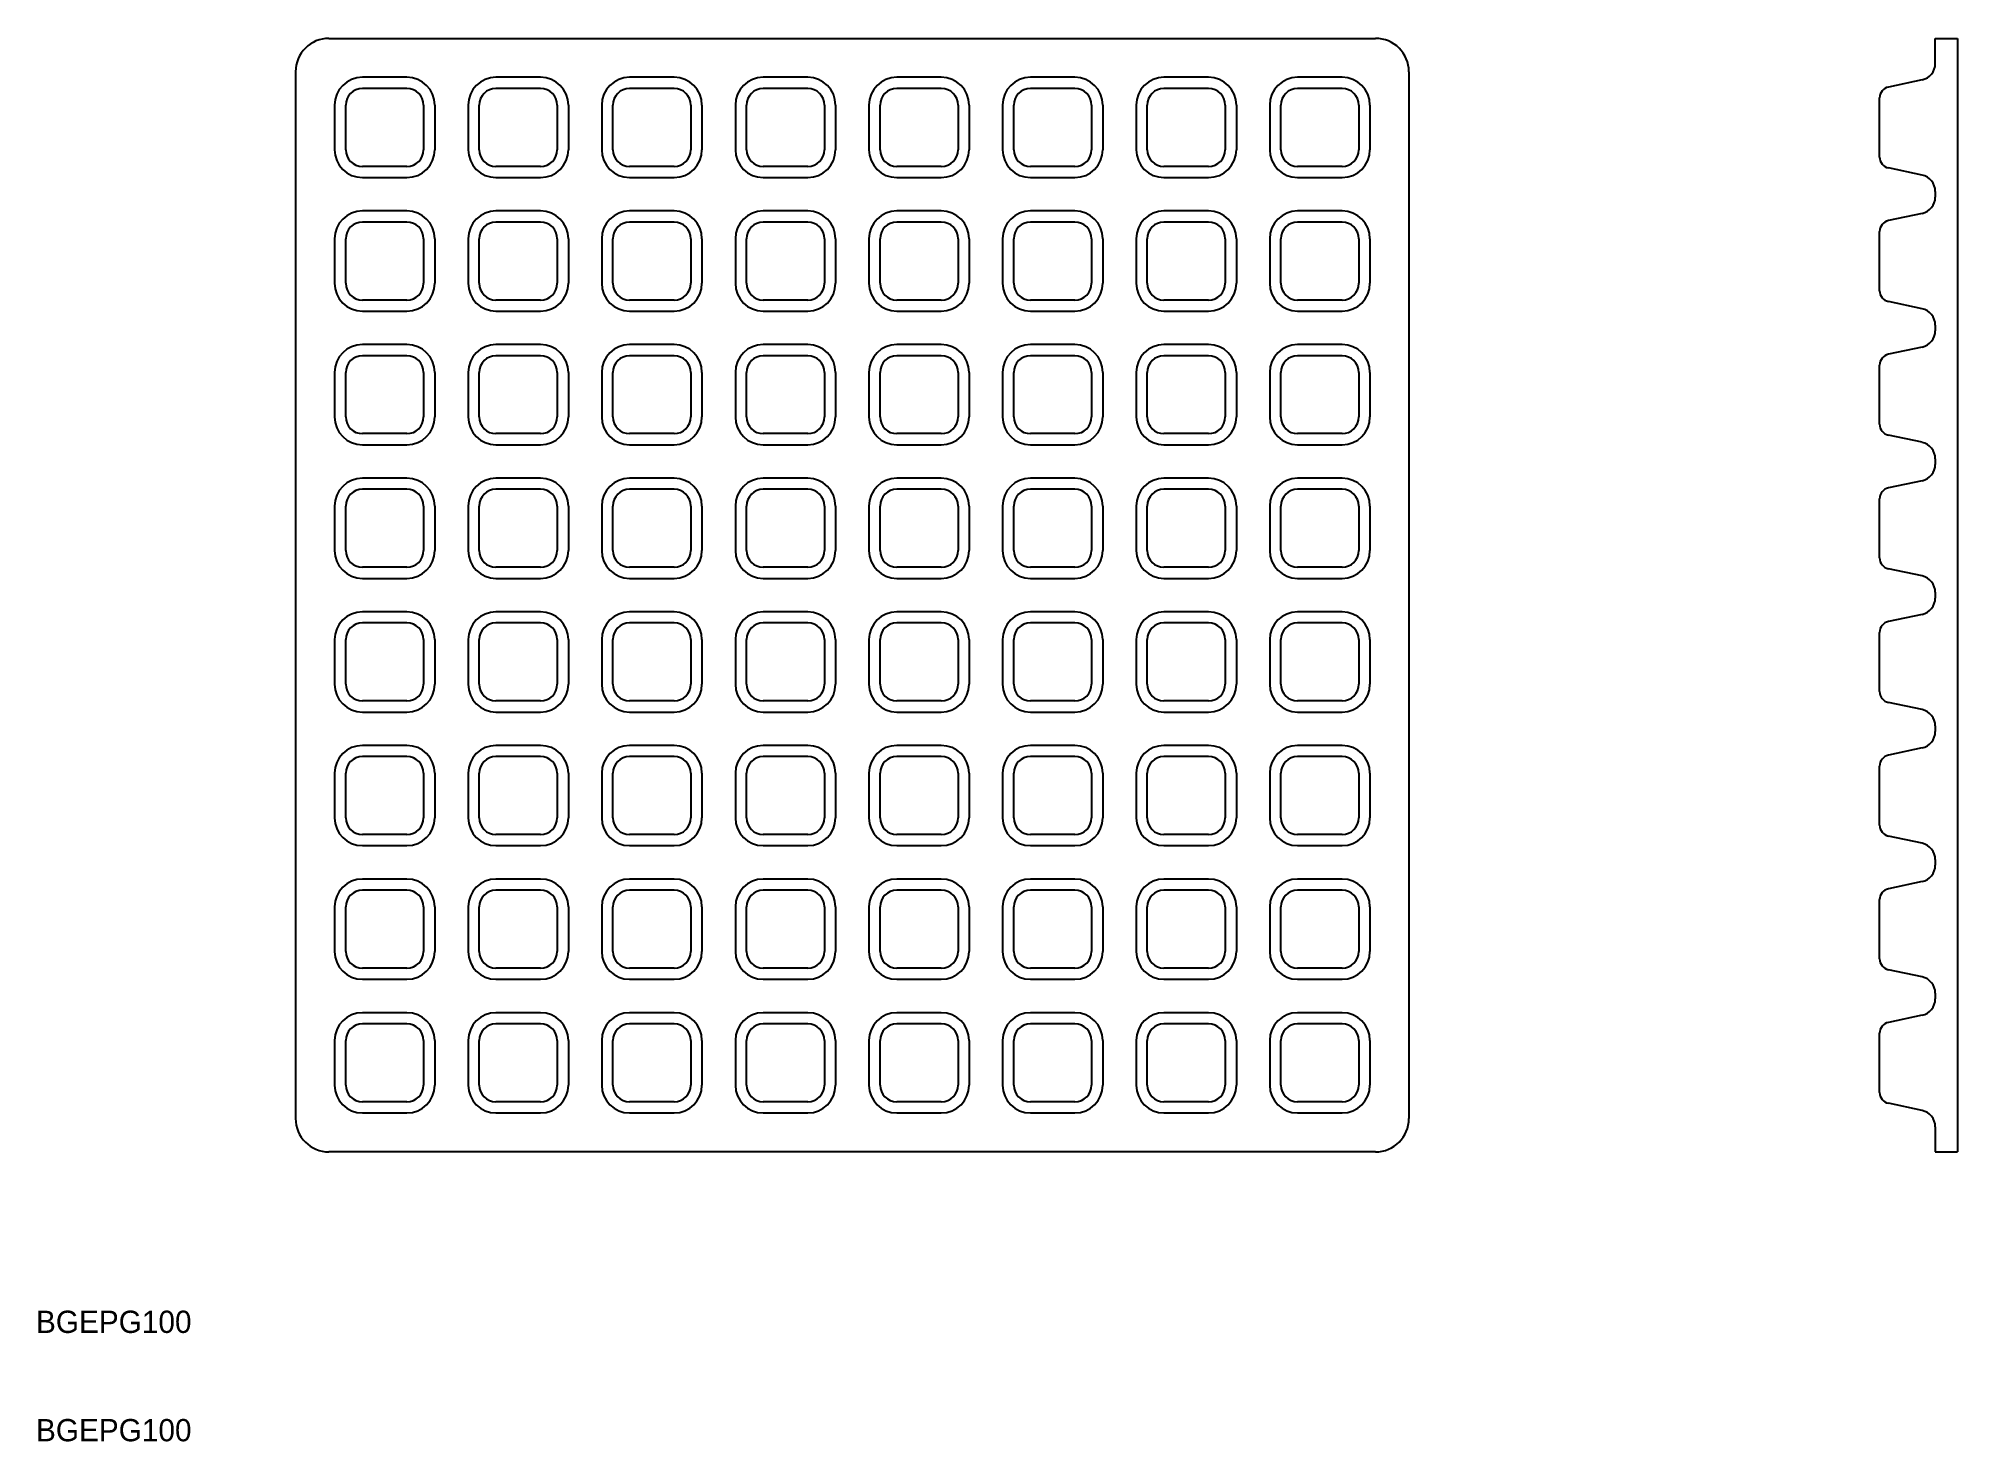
# Model space of a CAD drawing. Extents: x 19 to 192, y 494 to 620.
import ezdxf

# ---------------------------------------------------------------- set-up
doc = ezdxf.new("R2010")
doc.units = 0
doc.layers.get('0').update_dxf_attribs({"linetype": 'CONTINUOUS'})

msp = doc.modelspace()

# ---------------------------------------------------------------- linework, layer by layer
at = {"color": 7, "linetype": 'CONTINUOUS'}
for p, q in [((45.44, 619.99), (139.44, 619.99)), ((189.72, 617.73), (189.72, 619.99)), ((189.72, 619.99), (191.72, 619.99)), ((191.72, 619.99), (191.72, 519.99)), ((42.44, 616.99), (42.44, 522.99)), ((52.44, 616.49), (48.44, 616.49)), ((52.44, 615.49), (48.44, 615.49)), ((64.44, 616.49), (60.44, 616.49)), ((64.44, 615.49), (60.44, 615.49)), ((76.44, 616.49), (72.44, 616.49)), ((76.44, 615.49), (72.44, 615.49)), ((88.44, 616.49), (84.44, 616.49)), ((88.44, 615.49), (84.44, 615.49)), ((100.44, 616.49), (96.44, 616.49)), ((100.44, 615.49), (96.44, 615.49)), ((112.44, 616.49), (108.44, 616.49)), ((112.44, 615.49), (108.44, 615.49)), ((124.44, 616.49), (120.44, 616.49)), ((124.44, 615.49), (120.44, 615.49)), ((136.44, 616.49), (132.44, 616.49)), ((136.44, 615.49), (132.44, 615.49)), ((142.44, 616.99), (142.44, 522.99)), ((188.54, 616.26), (185.52, 615.62)), ((45.94, 613.99), (45.94, 609.99)), ((46.94, 609.99), (46.94, 613.99)), ((53.94, 613.99), (53.94, 609.99)), ((54.94, 613.99), (54.94, 609.99)), ((57.94, 613.99), (57.94, 609.99)), ((58.94, 609.99), (58.94, 613.99)), ((65.94, 613.99), (65.94, 609.99)), ((66.94, 613.99), (66.94, 609.99)), ((69.94, 613.99), (69.94, 609.99)), ((70.94, 609.99), (70.94, 613.99)), ((77.94, 613.99), (77.94, 609.99)), ((78.94, 613.99), (78.94, 609.99)), ((81.94, 613.99), (81.94, 609.99)), ((82.94, 609.99), (82.94, 613.99)), ((89.94, 613.99), (89.94, 609.99)), ((90.94, 613.99), (90.94, 609.99)), ((93.94, 613.99), (93.94, 609.99)), ((94.94, 609.99), (94.94, 613.99)), ((101.94, 613.99), (101.94, 609.99)), ((102.94, 613.99), (102.94, 609.99)), ((105.94, 613.99), (105.94, 609.99)), ((106.94, 609.99), (106.94, 613.99)), ((113.94, 613.99), (113.94, 609.99)), ((114.94, 613.99), (114.94, 609.99)), ((117.94, 613.99), (117.94, 609.99)), ((118.94, 609.99), (118.94, 613.99)), ((125.94, 613.99), (125.94, 609.99)), ((126.94, 613.99), (126.94, 609.99)), ((129.94, 613.99), (129.94, 609.99)), ((130.94, 609.99), (130.94, 613.99)), ((137.94, 613.99), (137.94, 609.99)), ((138.94, 613.99), (138.94, 609.99)), ((184.72, 609.33), (184.72, 614.64)), ((52.44, 608.49), (48.44, 608.49)), ((48.44, 607.49), (52.44, 607.49)), ((64.44, 608.49), (60.44, 608.49)), ((60.44, 607.49), (64.44, 607.49)), ((76.44, 608.49), (72.44, 608.49)), ((72.44, 607.49), (76.44, 607.49)), ((88.44, 608.49), (84.44, 608.49)), ((84.44, 607.49), (88.44, 607.49)), ((100.44, 608.49), (96.44, 608.49)), ((96.44, 607.49), (100.44, 607.49)), ((112.44, 608.49), (108.44, 608.49)), ((108.44, 607.49), (112.44, 607.49)), ((124.44, 608.49), (120.44, 608.49)), ((120.44, 607.49), (124.44, 607.49)), ((136.44, 608.49), (132.44, 608.49)), ((132.44, 607.49), (136.44, 607.49)), ((188.54, 607.71), (185.52, 608.35)), ((189.72, 606.24), (189.72, 605.73)), ((52.44, 604.49), (48.44, 604.49)), ((52.44, 603.49), (48.44, 603.49)), ((64.44, 604.49), (60.44, 604.49)), ((64.44, 603.49), (60.44, 603.49)), ((76.44, 604.49), (72.44, 604.49)), ((76.44, 603.49), (72.44, 603.49)), ((88.44, 604.49), (84.44, 604.49)), ((88.44, 603.49), (84.44, 603.49)), ((100.44, 604.49), (96.44, 604.49)), ((100.44, 603.49), (96.44, 603.49)), ((112.44, 604.49), (108.44, 604.49)), ((112.44, 603.49), (108.44, 603.49)), ((124.44, 604.49), (120.44, 604.49)), ((124.44, 603.49), (120.44, 603.49)), ((136.44, 604.49), (132.44, 604.49)), ((136.44, 603.49), (132.44, 603.49)), ((188.54, 604.26), (185.52, 603.62)), ((45.94, 601.99), (45.94, 597.99)), ((46.94, 597.99), (46.94, 601.99)), ((53.94, 601.99), (53.94, 597.99)), ((54.94, 601.99), (54.94, 597.99)), ((57.94, 601.99), (57.94, 597.99)), ((58.94, 597.99), (58.94, 601.99)), ((65.94, 601.99), (65.94, 597.99)), ((66.94, 601.99), (66.94, 597.99)), ((69.94, 601.99), (69.94, 597.99)), ((70.94, 597.99), (70.94, 601.99)), ((77.94, 601.99), (77.94, 597.99)), ((78.94, 601.99), (78.94, 597.99)), ((81.94, 601.99), (81.94, 597.99)), ((82.94, 597.99), (82.94, 601.99)), ((89.94, 601.99), (89.94, 597.99)), ((90.94, 601.99), (90.94, 597.99)), ((93.94, 601.99), (93.94, 597.99)), ((94.94, 597.99), (94.94, 601.99)), ((101.94, 601.99), (101.94, 597.99)), ((102.94, 601.99), (102.94, 597.99)), ((105.94, 601.99), (105.94, 597.99)), ((106.94, 597.99), (106.94, 601.99)), ((113.94, 601.99), (113.94, 597.99)), ((114.94, 601.99), (114.94, 597.99)), ((117.94, 601.99), (117.94, 597.99)), ((118.94, 597.99), (118.94, 601.99)), ((125.94, 601.99), (125.94, 597.99)), ((126.94, 601.99), (126.94, 597.99)), ((129.94, 601.99), (129.94, 597.99)), ((130.94, 597.99), (130.94, 601.99)), ((137.94, 601.99), (137.94, 597.99)), ((138.94, 601.99), (138.94, 597.99)), ((184.72, 597.33), (184.72, 602.64)), ((52.44, 596.49), (48.44, 596.49)), ((64.44, 596.49), (60.44, 596.49)), ((76.44, 596.49), (72.44, 596.49)), ((88.44, 596.49), (84.44, 596.49)), ((100.44, 596.49), (96.44, 596.49)), ((112.44, 596.49), (108.44, 596.49)), ((124.44, 596.49), (120.44, 596.49)), ((136.44, 596.49), (132.44, 596.49)), ((48.44, 595.49), (52.44, 595.49)), ((60.44, 595.49), (64.44, 595.49)), ((72.44, 595.49), (76.44, 595.49)), ((84.44, 595.49), (88.44, 595.49)), ((96.44, 595.49), (100.44, 595.49)), ((108.44, 595.49), (112.44, 595.49)), ((120.44, 595.49), (124.44, 595.49)), ((132.44, 595.49), (136.44, 595.49)), ((188.54, 595.71), (185.52, 596.35)), ((189.72, 594.24), (189.72, 593.73)), ((52.44, 592.49), (48.44, 592.49)), ((52.44, 591.49), (48.44, 591.49)), ((64.44, 592.49), (60.44, 592.49)), ((64.44, 591.49), (60.44, 591.49)), ((76.44, 592.49), (72.44, 592.49)), ((76.44, 591.49), (72.44, 591.49)), ((88.44, 592.49), (84.44, 592.49)), ((88.44, 591.49), (84.44, 591.49)), ((100.44, 592.49), (96.44, 592.49)), ((100.44, 591.49), (96.44, 591.49)), ((112.44, 592.49), (108.44, 592.49)), ((112.44, 591.49), (108.44, 591.49)), ((124.44, 592.49), (120.44, 592.49)), ((124.44, 591.49), (120.44, 591.49)), ((136.44, 592.49), (132.44, 592.49)), ((136.44, 591.49), (132.44, 591.49)), ((188.54, 592.26), (185.52, 591.62)), ((45.94, 589.99), (45.94, 585.99)), ((46.94, 585.99), (46.94, 589.99)), ((53.94, 589.99), (53.94, 585.99)), ((54.94, 589.99), (54.94, 585.99)), ((57.94, 589.99), (57.94, 585.99)), ((58.94, 585.99), (58.94, 589.99)), ((65.94, 589.99), (65.94, 585.99)), ((66.94, 589.99), (66.94, 585.99)), ((69.94, 589.99), (69.94, 585.99)), ((70.94, 585.99), (70.94, 589.99)), ((77.94, 589.99), (77.94, 585.99)), ((78.94, 589.99), (78.94, 585.99)), ((81.94, 589.99), (81.94, 585.99)), ((82.94, 585.99), (82.94, 589.99)), ((89.94, 589.99), (89.94, 585.99)), ((90.94, 589.99), (90.94, 585.99)), ((93.94, 589.99), (93.94, 585.99)), ((94.94, 585.99), (94.94, 589.99)), ((101.94, 589.99), (101.94, 585.99)), ((102.94, 589.99), (102.94, 585.99)), ((105.94, 589.99), (105.94, 585.99)), ((106.94, 585.99), (106.94, 589.99)), ((113.94, 589.99), (113.94, 585.99)), ((114.94, 589.99), (114.94, 585.99)), ((117.94, 589.99), (117.94, 585.99)), ((118.94, 585.99), (118.94, 589.99)), ((125.94, 589.99), (125.94, 585.99)), ((126.94, 589.99), (126.94, 585.99)), ((129.94, 589.99), (129.94, 585.99)), ((130.94, 585.99), (130.94, 589.99)), ((137.94, 589.99), (137.94, 585.99)), ((138.94, 589.99), (138.94, 585.99)), ((184.72, 585.33), (184.72, 590.64)), ((52.44, 584.49), (48.44, 584.49)), ((64.44, 584.49), (60.44, 584.49)), ((76.44, 584.49), (72.44, 584.49)), ((88.44, 584.49), (84.44, 584.49)), ((100.44, 584.49), (96.44, 584.49)), ((112.44, 584.49), (108.44, 584.49)), ((124.44, 584.49), (120.44, 584.49)), ((136.44, 584.49), (132.44, 584.49)), ((48.44, 583.49), (52.44, 583.49)), ((60.44, 583.49), (64.44, 583.49)), ((72.44, 583.49), (76.44, 583.49)), ((84.44, 583.49), (88.44, 583.49)), ((96.44, 583.49), (100.44, 583.49)), ((108.44, 583.49), (112.44, 583.49)), ((120.44, 583.49), (124.44, 583.49)), ((132.44, 583.49), (136.44, 583.49)), ((188.54, 583.71), (185.52, 584.35)), ((189.72, 582.24), (189.72, 581.73)), ((52.44, 580.49), (48.44, 580.49)), ((52.44, 579.49), (48.44, 579.49)), ((64.44, 580.49), (60.44, 580.49)), ((64.44, 579.49), (60.44, 579.49)), ((76.44, 580.49), (72.44, 580.49)), ((76.44, 579.49), (72.44, 579.49)), ((88.44, 580.49), (84.44, 580.49)), ((88.44, 579.49), (84.44, 579.49)), ((100.44, 580.49), (96.44, 580.49)), ((100.44, 579.49), (96.44, 579.49)), ((112.44, 580.49), (108.44, 580.49)), ((112.44, 579.49), (108.44, 579.49)), ((124.44, 580.49), (120.44, 580.49)), ((124.44, 579.49), (120.44, 579.49)), ((136.44, 580.49), (132.44, 580.49)), ((136.44, 579.49), (132.44, 579.49)), ((188.54, 580.26), (185.52, 579.62)), ((45.94, 577.99), (45.94, 573.99)), ((46.94, 573.99), (46.94, 577.99)), ((53.94, 577.99), (53.94, 573.99)), ((54.94, 577.99), (54.94, 573.99)), ((57.94, 577.99), (57.94, 573.99)), ((58.94, 573.99), (58.94, 577.99)), ((65.94, 577.99), (65.94, 573.99)), ((66.94, 577.99), (66.94, 573.99)), ((69.94, 577.99), (69.94, 573.99)), ((70.94, 573.99), (70.94, 577.99)), ((77.94, 577.99), (77.94, 573.99)), ((78.94, 577.99), (78.94, 573.99)), ((81.94, 577.99), (81.94, 573.99)), ((82.94, 573.99), (82.94, 577.99)), ((89.94, 577.99), (89.94, 573.99)), ((90.94, 577.99), (90.94, 573.99)), ((93.94, 577.99), (93.94, 573.99)), ((94.94, 573.99), (94.94, 577.99)), ((101.94, 577.99), (101.94, 573.99)), ((102.94, 577.99), (102.94, 573.99)), ((105.94, 577.99), (105.94, 573.99)), ((106.94, 573.99), (106.94, 577.99)), ((113.94, 577.99), (113.94, 573.99)), ((114.94, 577.99), (114.94, 573.99)), ((117.94, 577.99), (117.94, 573.99)), ((118.94, 573.99), (118.94, 577.99)), ((125.94, 577.99), (125.94, 573.99)), ((126.94, 577.99), (126.94, 573.99)), ((129.94, 577.99), (129.94, 573.99)), ((130.94, 573.99), (130.94, 577.99)), ((137.94, 577.99), (137.94, 573.99)), ((138.94, 577.99), (138.94, 573.99)), ((184.72, 573.33), (184.72, 578.64)), ((52.44, 572.49), (48.44, 572.49)), ((64.44, 572.49), (60.44, 572.49)), ((76.44, 572.49), (72.44, 572.49)), ((88.44, 572.49), (84.44, 572.49)), ((100.44, 572.49), (96.44, 572.49)), ((112.44, 572.49), (108.44, 572.49)), ((124.44, 572.49), (120.44, 572.49)), ((136.44, 572.49), (132.44, 572.49)), ((188.54, 571.71), (185.52, 572.35)), ((48.44, 571.49), (52.44, 571.49)), ((60.44, 571.49), (64.44, 571.49)), ((72.44, 571.49), (76.44, 571.49)), ((84.44, 571.49), (88.44, 571.49)), ((96.44, 571.49), (100.44, 571.49)), ((108.44, 571.49), (112.44, 571.49)), ((120.44, 571.49), (124.44, 571.49)), ((132.44, 571.49), (136.44, 571.49)), ((189.72, 570.24), (189.72, 569.73)), ((52.44, 568.49), (48.44, 568.49)), ((52.44, 567.49), (48.44, 567.49)), ((64.44, 568.49), (60.44, 568.49)), ((64.44, 567.49), (60.44, 567.49)), ((76.44, 568.49), (72.44, 568.49)), ((76.44, 567.49), (72.44, 567.49)), ((88.44, 568.49), (84.44, 568.49)), ((88.44, 567.49), (84.44, 567.49)), ((100.44, 568.49), (96.44, 568.49)), ((100.44, 567.49), (96.44, 567.49)), ((112.44, 568.49), (108.44, 568.49)), ((112.44, 567.49), (108.44, 567.49)), ((124.44, 568.49), (120.44, 568.49)), ((124.44, 567.49), (120.44, 567.49)), ((136.44, 568.49), (132.44, 568.49)), ((136.44, 567.49), (132.44, 567.49)), ((188.54, 568.26), (185.52, 567.62)), ((45.94, 565.99), (45.94, 561.99)), ((46.94, 561.99), (46.94, 565.99)), ((53.94, 565.99), (53.94, 561.99)), ((54.94, 565.99), (54.94, 561.99)), ((57.94, 565.99), (57.94, 561.99)), ((58.94, 561.99), (58.94, 565.99)), ((65.94, 565.99), (65.94, 561.99)), ((66.94, 565.99), (66.94, 561.99)), ((69.94, 565.99), (69.94, 561.99)), ((70.94, 561.99), (70.94, 565.99)), ((77.94, 565.99), (77.94, 561.99)), ((78.94, 565.99), (78.94, 561.99)), ((81.94, 565.99), (81.94, 561.99)), ((82.94, 561.99), (82.94, 565.99)), ((89.94, 565.99), (89.94, 561.99)), ((90.94, 565.99), (90.94, 561.99)), ((93.94, 565.99), (93.94, 561.99)), ((94.94, 561.99), (94.94, 565.99)), ((101.94, 565.99), (101.94, 561.99)), ((102.94, 565.99), (102.94, 561.99)), ((105.94, 565.99), (105.94, 561.99)), ((106.94, 561.99), (106.94, 565.99)), ((113.94, 565.99), (113.94, 561.99)), ((114.94, 565.99), (114.94, 561.99)), ((117.94, 565.99), (117.94, 561.99)), ((118.94, 561.99), (118.94, 565.99)), ((125.94, 565.99), (125.94, 561.99)), ((126.94, 565.99), (126.94, 561.99)), ((129.94, 565.99), (129.94, 561.99)), ((130.94, 561.99), (130.94, 565.99)), ((137.94, 565.99), (137.94, 561.99)), ((138.94, 565.99), (138.94, 561.99)), ((184.72, 561.33), (184.72, 566.64)), ((52.44, 560.49), (48.44, 560.49)), ((64.44, 560.49), (60.44, 560.49)), ((76.44, 560.49), (72.44, 560.49)), ((88.44, 560.49), (84.44, 560.49)), ((100.44, 560.49), (96.44, 560.49)), ((112.44, 560.49), (108.44, 560.49)), ((124.44, 560.49), (120.44, 560.49)), ((136.44, 560.49), (132.44, 560.49)), ((188.54, 559.71), (185.52, 560.35)), ((48.44, 559.49), (52.44, 559.49)), ((60.44, 559.49), (64.44, 559.49)), ((72.44, 559.49), (76.44, 559.49)), ((84.44, 559.49), (88.44, 559.49)), ((96.44, 559.49), (100.44, 559.49)), ((108.44, 559.49), (112.44, 559.49)), ((120.44, 559.49), (124.44, 559.49)), ((132.44, 559.49), (136.44, 559.49)), ((189.72, 558.24), (189.72, 557.73)), ((52.44, 556.49), (48.44, 556.49)), ((52.44, 555.49), (48.44, 555.49)), ((64.44, 556.49), (60.44, 556.49)), ((64.44, 555.49), (60.44, 555.49)), ((76.44, 556.49), (72.44, 556.49)), ((76.44, 555.49), (72.44, 555.49)), ((88.44, 556.49), (84.44, 556.49)), ((88.44, 555.49), (84.44, 555.49)), ((100.44, 556.49), (96.44, 556.49)), ((100.44, 555.49), (96.44, 555.49)), ((112.44, 556.49), (108.44, 556.49)), ((112.44, 555.49), (108.44, 555.49)), ((124.44, 556.49), (120.44, 556.49)), ((124.44, 555.49), (120.44, 555.49)), ((136.44, 556.49), (132.44, 556.49)), ((136.44, 555.49), (132.44, 555.49)), ((188.54, 556.26), (185.52, 555.62)), ((45.94, 553.99), (45.94, 549.99)), ((46.94, 549.99), (46.94, 553.99)), ((53.94, 553.99), (53.94, 549.99)), ((54.94, 553.99), (54.94, 549.99)), ((57.94, 553.99), (57.94, 549.99)), ((58.94, 549.99), (58.94, 553.99)), ((65.94, 553.99), (65.94, 549.99)), ((66.94, 553.99), (66.94, 549.99)), ((69.94, 553.99), (69.94, 549.99)), ((70.94, 549.99), (70.94, 553.99)), ((77.94, 553.99), (77.94, 549.99)), ((78.94, 553.99), (78.94, 549.99)), ((81.94, 553.99), (81.94, 549.99)), ((82.94, 549.99), (82.94, 553.99)), ((89.94, 553.99), (89.94, 549.99)), ((90.94, 553.99), (90.94, 549.99)), ((93.94, 553.99), (93.94, 549.99)), ((94.94, 549.99), (94.94, 553.99)), ((101.94, 553.99), (101.94, 549.99)), ((102.94, 553.99), (102.94, 549.99)), ((105.94, 553.99), (105.94, 549.99)), ((106.94, 549.99), (106.94, 553.99)), ((113.94, 553.99), (113.94, 549.99)), ((114.94, 553.99), (114.94, 549.99)), ((117.94, 553.99), (117.94, 549.99)), ((118.94, 549.99), (118.94, 553.99)), ((125.94, 553.99), (125.94, 549.99)), ((126.94, 553.99), (126.94, 549.99)), ((129.94, 553.99), (129.94, 549.99)), ((130.94, 549.99), (130.94, 553.99)), ((137.94, 553.99), (137.94, 549.99)), ((138.94, 553.99), (138.94, 549.99)), ((184.72, 549.33), (184.72, 554.64)), ((52.44, 548.49), (48.44, 548.49)), ((64.44, 548.49), (60.44, 548.49)), ((76.44, 548.49), (72.44, 548.49)), ((88.44, 548.49), (84.44, 548.49)), ((100.44, 548.49), (96.44, 548.49)), ((112.44, 548.49), (108.44, 548.49)), ((124.44, 548.49), (120.44, 548.49)), ((136.44, 548.49), (132.44, 548.49)), ((188.54, 547.71), (185.52, 548.35)), ((48.44, 547.49), (52.44, 547.49)), ((60.44, 547.49), (64.44, 547.49)), ((72.44, 547.49), (76.44, 547.49)), ((84.44, 547.49), (88.44, 547.49)), ((96.44, 547.49), (100.44, 547.49)), ((108.44, 547.49), (112.44, 547.49)), ((120.44, 547.49), (124.44, 547.49)), ((132.44, 547.49), (136.44, 547.49)), ((189.72, 546.24), (189.72, 545.73)), ((52.44, 544.49), (48.44, 544.49)), ((52.44, 543.49), (48.44, 543.49)), ((64.44, 544.49), (60.44, 544.49)), ((64.44, 543.49), (60.44, 543.49)), ((76.44, 544.49), (72.44, 544.49)), ((76.44, 543.49), (72.44, 543.49)), ((88.44, 544.49), (84.44, 544.49)), ((88.44, 543.49), (84.44, 543.49)), ((100.44, 544.49), (96.44, 544.49)), ((100.44, 543.49), (96.44, 543.49)), ((112.44, 544.49), (108.44, 544.49)), ((112.44, 543.49), (108.44, 543.49)), ((124.44, 544.49), (120.44, 544.49)), ((124.44, 543.49), (120.44, 543.49)), ((136.44, 544.49), (132.44, 544.49)), ((136.44, 543.49), (132.44, 543.49)), ((188.54, 544.26), (185.52, 543.62)), ((45.94, 541.99), (45.94, 537.99)), ((46.94, 537.99), (46.94, 541.99)), ((53.94, 541.99), (53.94, 537.99)), ((54.94, 541.99), (54.94, 537.99)), ((57.94, 541.99), (57.94, 537.99)), ((58.94, 537.99), (58.94, 541.99)), ((65.94, 541.99), (65.94, 537.99)), ((66.94, 541.99), (66.94, 537.99)), ((69.94, 541.99), (69.94, 537.99)), ((70.94, 537.99), (70.94, 541.99)), ((77.94, 541.99), (77.94, 537.99)), ((78.94, 541.99), (78.94, 537.99)), ((81.94, 541.99), (81.94, 537.99)), ((82.94, 537.99), (82.94, 541.99)), ((89.94, 541.99), (89.94, 537.99)), ((90.94, 541.99), (90.94, 537.99)), ((93.94, 541.99), (93.94, 537.99)), ((94.94, 537.99), (94.94, 541.99)), ((101.94, 541.99), (101.94, 537.99)), ((102.94, 541.99), (102.94, 537.99)), ((105.94, 541.99), (105.94, 537.99)), ((106.94, 537.99), (106.94, 541.99)), ((113.94, 541.99), (113.94, 537.99)), ((114.94, 541.99), (114.94, 537.99)), ((117.94, 541.99), (117.94, 537.99)), ((118.94, 537.99), (118.94, 541.99)), ((125.94, 541.99), (125.94, 537.99)), ((126.94, 541.99), (126.94, 537.99)), ((129.94, 541.99), (129.94, 537.99)), ((130.94, 537.99), (130.94, 541.99)), ((137.94, 541.99), (137.94, 537.99)), ((138.94, 541.99), (138.94, 537.99)), ((184.72, 537.33), (184.72, 542.64)), ((52.44, 536.49), (48.44, 536.49)), ((64.44, 536.49), (60.44, 536.49)), ((76.44, 536.49), (72.44, 536.49)), ((88.44, 536.49), (84.44, 536.49)), ((100.44, 536.49), (96.44, 536.49)), ((112.44, 536.49), (108.44, 536.49)), ((124.44, 536.49), (120.44, 536.49)), ((136.44, 536.49), (132.44, 536.49)), ((188.54, 535.71), (185.52, 536.35)), ((48.44, 535.49), (52.44, 535.49)), ((60.44, 535.49), (64.44, 535.49)), ((72.44, 535.49), (76.44, 535.49)), ((84.44, 535.49), (88.44, 535.49)), ((96.44, 535.49), (100.44, 535.49)), ((108.44, 535.49), (112.44, 535.49)), ((120.44, 535.49), (124.44, 535.49)), ((132.44, 535.49), (136.44, 535.49)), ((189.72, 534.24), (189.72, 533.73)), ((52.44, 532.49), (48.44, 532.49)), ((52.44, 531.49), (48.44, 531.49)), ((64.44, 532.49), (60.44, 532.49)), ((64.44, 531.49), (60.44, 531.49)), ((76.44, 532.49), (72.44, 532.49)), ((76.44, 531.49), (72.44, 531.49)), ((88.44, 532.49), (84.44, 532.49)), ((88.44, 531.49), (84.44, 531.49)), ((100.44, 532.49), (96.44, 532.49)), ((100.44, 531.49), (96.44, 531.49)), ((112.44, 532.49), (108.44, 532.49)), ((112.44, 531.49), (108.44, 531.49)), ((124.44, 532.49), (120.44, 532.49)), ((124.44, 531.49), (120.44, 531.49)), ((136.44, 532.49), (132.44, 532.49)), ((136.44, 531.49), (132.44, 531.49)), ((188.54, 532.26), (185.52, 531.62)), ((45.94, 529.99), (45.94, 525.99)), ((46.94, 525.99), (46.94, 529.99)), ((53.94, 529.99), (53.94, 525.99)), ((54.94, 529.99), (54.94, 525.99)), ((57.94, 529.99), (57.94, 525.99)), ((58.94, 525.99), (58.94, 529.99)), ((65.94, 529.99), (65.94, 525.99)), ((66.94, 529.99), (66.94, 525.99)), ((69.94, 529.99), (69.94, 525.99)), ((70.94, 525.99), (70.94, 529.99)), ((77.94, 529.99), (77.94, 525.99)), ((78.94, 529.99), (78.94, 525.99)), ((81.94, 529.99), (81.94, 525.99)), ((82.94, 525.99), (82.94, 529.99)), ((89.94, 529.99), (89.94, 525.99)), ((90.94, 529.99), (90.94, 525.99)), ((93.94, 529.99), (93.94, 525.99)), ((94.94, 525.99), (94.94, 529.99)), ((101.94, 529.99), (101.94, 525.99)), ((102.94, 529.99), (102.94, 525.99)), ((105.94, 529.99), (105.94, 525.99)), ((106.94, 525.99), (106.94, 529.99)), ((113.94, 529.99), (113.94, 525.99)), ((114.94, 529.99), (114.94, 525.99)), ((117.94, 529.99), (117.94, 525.99)), ((118.94, 525.99), (118.94, 529.99)), ((125.94, 529.99), (125.94, 525.99)), ((126.94, 529.99), (126.94, 525.99)), ((129.94, 529.99), (129.94, 525.99)), ((130.94, 525.99), (130.94, 529.99)), ((137.94, 529.99), (137.94, 525.99)), ((138.94, 529.99), (138.94, 525.99)), ((184.72, 525.33), (184.72, 530.64)), ((52.44, 524.49), (48.44, 524.49)), ((64.44, 524.49), (60.44, 524.49)), ((76.44, 524.49), (72.44, 524.49)), ((88.44, 524.49), (84.44, 524.49)), ((100.44, 524.49), (96.44, 524.49)), ((112.44, 524.49), (108.44, 524.49)), ((124.44, 524.49), (120.44, 524.49)), ((136.44, 524.49), (132.44, 524.49)), ((188.54, 523.71), (185.52, 524.35)), ((48.44, 523.49), (52.44, 523.49)), ((60.44, 523.49), (64.44, 523.49)), ((72.44, 523.49), (76.44, 523.49)), ((84.44, 523.49), (88.44, 523.49)), ((96.44, 523.49), (100.44, 523.49)), ((108.44, 523.49), (112.44, 523.49)), ((120.44, 523.49), (124.44, 523.49)), ((132.44, 523.49), (136.44, 523.49)), ((189.72, 522.24), (189.72, 519.99)), ((139.44, 519.99), (45.44, 519.99)), ((189.72, 520.51), (189.72, 519.99)), ((189.72, 519.99), (191.72, 519.99))]:
    msp.add_line(p, q, dxfattribs=at)
for centre, radius, start, end in [((45.44, 616.99), 3, 90, 180), ((139.44, 616.99), 3, 0, 90), ((188.22, 617.73), 1.5, 282, 360), ((48.44, 613.99), 2.5, 90, 180), ((48.44, 613.99), 1.5, 90, 180), ((52.44, 613.99), 2.5, 0, 90), ((52.44, 613.99), 1.5, 0, 90), ((60.44, 613.99), 2.5, 90, 180), ((60.44, 613.99), 1.5, 90, 180), ((64.44, 613.99), 2.5, 0, 90), ((64.44, 613.99), 1.5, 0, 90), ((72.44, 613.99), 2.5, 90, 180), ((72.44, 613.99), 1.5, 90, 180), ((76.44, 613.99), 2.5, 0, 90), ((76.44, 613.99), 1.5, 0, 90), ((84.44, 613.99), 2.5, 90, 180), ((84.44, 613.99), 1.5, 90, 180), ((88.44, 613.99), 2.5, 360, 90), ((88.44, 613.99), 1.5, 360, 90), ((96.44, 613.99), 2.5, 90, 180), ((96.44, 613.99), 1.5, 90, 180), ((100.44, 613.99), 2.5, 360, 90), ((100.44, 613.99), 1.5, 360, 90), ((108.44, 613.99), 2.5, 90, 180), ((108.44, 613.99), 1.5, 90, 180), ((112.44, 613.99), 2.5, 360, 90), ((112.44, 613.99), 1.5, 360, 90), ((120.44, 613.99), 2.5, 90, 180), ((120.44, 613.99), 1.5, 90, 180), ((124.44, 613.99), 2.5, 360, 90), ((124.44, 613.99), 1.5, 360, 90), ((132.44, 613.99), 2.5, 90, 180), ((132.44, 613.99), 1.5, 90, 180), ((136.44, 613.99), 2.5, 360, 90), ((136.44, 613.99), 1.5, 360, 90), ((185.72, 614.64), 1, 102, 180), ((48.44, 609.99), 2.5, 180, 270), ((48.44, 609.99), 1.5, 180, 270), ((52.44, 609.99), 2.5, 270, 0), ((52.44, 609.99), 1.5, 270, 0), ((60.44, 609.99), 2.5, 180, 270), ((60.44, 609.99), 1.5, 180, 270), ((64.44, 609.99), 2.5, 270, 0), ((64.44, 609.99), 1.5, 270, 0), ((72.44, 609.99), 2.5, 180, 270), ((72.44, 609.99), 1.5, 180, 270), ((76.44, 609.99), 2.5, 270, 0), ((76.44, 609.99), 1.5, 270, 0), ((84.44, 609.99), 2.5, 180, 270), ((84.44, 609.99), 1.5, 180, 270), ((88.44, 609.99), 2.5, 270, 0), ((88.44, 609.99), 1.5, 270, 0), ((96.44, 609.99), 2.5, 180, 270), ((96.44, 609.99), 1.5, 180, 270), ((100.44, 609.99), 2.5, 270, 0), ((100.44, 609.99), 1.5, 270, 0), ((108.44, 609.99), 2.5, 180, 270), ((108.44, 609.99), 1.5, 180, 270), ((112.44, 609.99), 2.5, 270, 0), ((112.44, 609.99), 1.5, 270, 0), ((120.44, 609.99), 2.5, 180, 270), ((120.44, 609.99), 1.5, 180, 270), ((124.44, 609.99), 2.5, 270, 0), ((124.44, 609.99), 1.5, 270, 0), ((132.44, 609.99), 2.5, 180, 270), ((132.44, 609.99), 1.5, 180, 270), ((136.44, 609.99), 2.5, 270, 0), ((136.44, 609.99), 1.5, 270, 0), ((185.72, 609.33), 1, 180, 258), ((188.22, 606.24), 1.5, 0, 78), ((188.22, 605.73), 1.5, 282, 360), ((48.44, 601.99), 2.5, 90, 180), ((48.44, 601.99), 1.5, 90, 180), ((52.44, 601.99), 2.5, 0, 90), ((52.44, 601.99), 1.5, 0, 90), ((60.44, 601.99), 2.5, 90, 180), ((60.44, 601.99), 1.5, 90, 180), ((64.44, 601.99), 2.5, 0, 90), ((64.44, 601.99), 1.5, 0, 90), ((72.44, 601.99), 2.5, 90, 180), ((72.44, 601.99), 1.5, 90, 180), ((76.44, 601.99), 2.5, 0, 90), ((76.44, 601.99), 1.5, 0, 90), ((84.44, 601.99), 2.5, 90, 180), ((84.44, 601.99), 1.5, 90, 180), ((88.44, 601.99), 2.5, 360, 90), ((88.44, 601.99), 1.5, 360, 90), ((96.44, 601.99), 2.5, 90, 180), ((96.44, 601.99), 1.5, 90, 180), ((100.44, 601.99), 2.5, 360, 90), ((100.44, 601.99), 1.5, 360, 90), ((108.44, 601.99), 2.5, 90, 180), ((108.44, 601.99), 1.5, 90, 180), ((112.44, 601.99), 2.5, 360, 90), ((112.44, 601.99), 1.5, 360, 90), ((120.44, 601.99), 2.5, 90, 180), ((120.44, 601.99), 1.5, 90, 180), ((124.44, 601.99), 2.5, 360, 90), ((124.44, 601.99), 1.5, 360, 90), ((132.44, 601.99), 2.5, 90, 180), ((132.44, 601.99), 1.5, 90, 180), ((136.44, 601.99), 2.5, 360, 90), ((136.44, 601.99), 1.5, 360, 90), ((185.72, 602.64), 1, 102, 180), ((48.44, 597.99), 2.5, 180, 270), ((48.44, 597.99), 1.5, 180, 270), ((52.44, 597.99), 2.5, 270, 0), ((52.44, 597.99), 1.5, 270, 0), ((60.44, 597.99), 2.5, 180, 270), ((60.44, 597.99), 1.5, 180, 270), ((64.44, 597.99), 2.5, 270, 0), ((64.44, 597.99), 1.5, 270, 0), ((72.44, 597.99), 2.5, 180, 270), ((72.44, 597.99), 1.5, 180, 270), ((76.44, 597.99), 2.5, 270, 0), ((76.44, 597.99), 1.5, 270, 0), ((84.44, 597.99), 2.5, 180, 270), ((84.44, 597.99), 1.5, 180, 270), ((88.44, 597.99), 2.5, 270, 0), ((88.44, 597.99), 1.5, 270, 0), ((96.44, 597.99), 2.5, 180, 270), ((96.44, 597.99), 1.5, 180, 270), ((100.44, 597.99), 2.5, 270, 0), ((100.44, 597.99), 1.5, 270, 0), ((108.44, 597.99), 2.5, 180, 270), ((108.44, 597.99), 1.5, 180, 270), ((112.44, 597.99), 2.5, 270, 0), ((112.44, 597.99), 1.5, 270, 0), ((120.44, 597.99), 2.5, 180, 270), ((120.44, 597.99), 1.5, 180, 270), ((124.44, 597.99), 2.5, 270, 0), ((124.44, 597.99), 1.5, 270, 0), ((132.44, 597.99), 2.5, 180, 270), ((132.44, 597.99), 1.5, 180, 270), ((136.44, 597.99), 2.5, 270, 0), ((136.44, 597.99), 1.5, 270, 0), ((185.72, 597.33), 1, 180, 258), ((188.22, 594.24), 1.5, 0, 78), ((188.22, 593.73), 1.5, 282, 360), ((48.44, 589.99), 2.5, 90, 180), ((48.44, 589.99), 1.5, 90, 180), ((52.44, 589.99), 2.5, 0, 90), ((52.44, 589.99), 1.5, 0, 90), ((60.44, 589.99), 2.5, 90, 180), ((60.44, 589.99), 1.5, 90, 180), ((64.44, 589.99), 2.5, 0, 90), ((64.44, 589.99), 1.5, 0, 90), ((72.44, 589.99), 2.5, 90, 180), ((72.44, 589.99), 1.5, 90, 180), ((76.44, 589.99), 2.5, 0, 90), ((76.44, 589.99), 1.5, 0, 90), ((84.44, 589.99), 2.5, 90, 180), ((84.44, 589.99), 1.5, 90, 180), ((88.44, 589.99), 2.5, 360, 90), ((88.44, 589.99), 1.5, 360, 90), ((96.44, 589.99), 2.5, 90, 180), ((96.44, 589.99), 1.5, 90, 180), ((100.44, 589.99), 2.5, 360, 90), ((100.44, 589.99), 1.5, 360, 90), ((108.44, 589.99), 2.5, 90, 180), ((108.44, 589.99), 1.5, 90, 180), ((112.44, 589.99), 2.5, 360, 90), ((112.44, 589.99), 1.5, 360, 90), ((120.44, 589.99), 2.5, 90, 180), ((120.44, 589.99), 1.5, 90, 180), ((124.44, 589.99), 2.5, 360, 90), ((124.44, 589.99), 1.5, 360, 90), ((132.44, 589.99), 2.5, 90, 180), ((132.44, 589.99), 1.5, 90, 180), ((136.44, 589.99), 2.5, 360, 90), ((136.44, 589.99), 1.5, 360, 90), ((185.72, 590.64), 1, 102, 180), ((48.44, 585.99), 2.5, 180, 270), ((48.44, 585.99), 1.5, 180, 270), ((52.44, 585.99), 2.5, 270, 0), ((52.44, 585.99), 1.5, 270, 0), ((60.44, 585.99), 2.5, 180, 270), ((60.44, 585.99), 1.5, 180, 270), ((64.44, 585.99), 2.5, 270, 0), ((64.44, 585.99), 1.5, 270, 0), ((72.44, 585.99), 2.5, 180, 270), ((72.44, 585.99), 1.5, 180, 270), ((76.44, 585.99), 2.5, 270, 0), ((76.44, 585.99), 1.5, 270, 0), ((84.44, 585.99), 2.5, 180, 270), ((84.44, 585.99), 1.5, 180, 270), ((88.44, 585.99), 2.5, 270, 0), ((88.44, 585.99), 1.5, 270, 0), ((96.44, 585.99), 2.5, 180, 270), ((96.44, 585.99), 1.5, 180, 270), ((100.44, 585.99), 2.5, 270, 0), ((100.44, 585.99), 1.5, 270, 0), ((108.44, 585.99), 2.5, 180, 270), ((108.44, 585.99), 1.5, 180, 270), ((112.44, 585.99), 2.5, 270, 0), ((112.44, 585.99), 1.5, 270, 0), ((120.44, 585.99), 2.5, 180, 270), ((120.44, 585.99), 1.5, 180, 270), ((124.44, 585.99), 2.5, 270, 0), ((124.44, 585.99), 1.5, 270, 0), ((132.44, 585.99), 2.5, 180, 270), ((132.44, 585.99), 1.5, 180, 270), ((136.44, 585.99), 2.5, 270, 0), ((136.44, 585.99), 1.5, 270, 0), ((185.72, 585.33), 1, 180, 258), ((188.22, 582.24), 1.5, 0, 78), ((188.22, 581.73), 1.5, 282, 360), ((48.44, 577.99), 2.5, 90, 180), ((48.44, 577.99), 1.5, 90, 180), ((52.44, 577.99), 2.5, 0, 90), ((52.44, 577.99), 1.5, 0, 90), ((60.44, 577.99), 2.5, 90, 180), ((60.44, 577.99), 1.5, 90, 180), ((64.44, 577.99), 2.5, 0, 90), ((64.44, 577.99), 1.5, 0, 90), ((72.44, 577.99), 2.5, 90, 180), ((72.44, 577.99), 1.5, 90, 180), ((76.44, 577.99), 2.5, 0, 90), ((76.44, 577.99), 1.5, 0, 90), ((84.44, 577.99), 2.5, 90, 180), ((84.44, 577.99), 1.5, 90, 180), ((88.44, 577.99), 2.5, 360, 90), ((88.44, 577.99), 1.5, 360, 90), ((96.44, 577.99), 2.5, 90, 180), ((96.44, 577.99), 1.5, 90, 180), ((100.44, 577.99), 2.5, 360, 90), ((100.44, 577.99), 1.5, 360, 90), ((108.44, 577.99), 2.5, 90, 180), ((108.44, 577.99), 1.5, 90, 180), ((112.44, 577.99), 2.5, 360, 90), ((112.44, 577.99), 1.5, 360, 90), ((120.44, 577.99), 2.5, 90, 180), ((120.44, 577.99), 1.5, 90, 180), ((124.44, 577.99), 2.5, 360, 90), ((124.44, 577.99), 1.5, 360, 90), ((132.44, 577.99), 2.5, 90, 180), ((132.44, 577.99), 1.5, 90, 180), ((136.44, 577.99), 2.5, 360, 90), ((136.44, 577.99), 1.5, 360, 90), ((185.72, 578.64), 1, 102, 180), ((48.44, 573.99), 2.5, 180, 270), ((48.44, 573.99), 1.5, 180, 270), ((52.44, 573.99), 2.5, 270, 0), ((52.44, 573.99), 1.5, 270, 0), ((60.44, 573.99), 2.5, 180, 270), ((60.44, 573.99), 1.5, 180, 270), ((64.44, 573.99), 2.5, 270, 0), ((64.44, 573.99), 1.5, 270, 0), ((72.44, 573.99), 2.5, 180, 270), ((72.44, 573.99), 1.5, 180, 270), ((76.44, 573.99), 2.5, 270, 0), ((76.44, 573.99), 1.5, 270, 0), ((84.44, 573.99), 2.5, 180, 270), ((84.44, 573.99), 1.5, 180, 270), ((88.44, 573.99), 2.5, 270, 0), ((88.44, 573.99), 1.5, 270, 0), ((96.44, 573.99), 2.5, 180, 270), ((96.44, 573.99), 1.5, 180, 270), ((100.44, 573.99), 2.5, 270, 0), ((100.44, 573.99), 1.5, 270, 0), ((108.44, 573.99), 2.5, 180, 270), ((108.44, 573.99), 1.5, 180, 270), ((112.44, 573.99), 2.5, 270, 0), ((112.44, 573.99), 1.5, 270, 0), ((120.44, 573.99), 2.5, 180, 270), ((120.44, 573.99), 1.5, 180, 270), ((124.44, 573.99), 2.5, 270, 0), ((124.44, 573.99), 1.5, 270, 0), ((132.44, 573.99), 2.5, 180, 270), ((132.44, 573.99), 1.5, 180, 270), ((136.44, 573.99), 2.5, 270, 0), ((136.44, 573.99), 1.5, 270, 0), ((185.72, 573.33), 1, 180, 258), ((188.22, 570.24), 1.5, 0, 78), ((188.22, 569.73), 1.5, 282, 360), ((48.44, 565.99), 2.5, 90, 180), ((48.44, 565.99), 1.5, 90, 180), ((52.44, 565.99), 2.5, 0, 90), ((52.44, 565.99), 1.5, 0, 90), ((60.44, 565.99), 2.5, 90, 180), ((60.44, 565.99), 1.5, 90, 180), ((64.44, 565.99), 2.5, 0, 90), ((64.44, 565.99), 1.5, 0, 90), ((72.44, 565.99), 2.5, 90, 180), ((72.44, 565.99), 1.5, 90, 180), ((76.44, 565.99), 2.5, 0, 90), ((76.44, 565.99), 1.5, 0, 90), ((84.44, 565.99), 2.5, 90, 180), ((84.44, 565.99), 1.5, 90, 180), ((88.44, 565.99), 2.5, 360, 90), ((88.44, 565.99), 1.5, 360, 90), ((96.44, 565.99), 2.5, 90, 180), ((96.44, 565.99), 1.5, 90, 180), ((100.44, 565.99), 2.5, 360, 90), ((100.44, 565.99), 1.5, 360, 90), ((108.44, 565.99), 2.5, 90, 180), ((108.44, 565.99), 1.5, 90, 180), ((112.44, 565.99), 2.5, 360, 90), ((112.44, 565.99), 1.5, 360, 90), ((120.44, 565.99), 2.5, 90, 180), ((120.44, 565.99), 1.5, 90, 180), ((124.44, 565.99), 2.5, 360, 90), ((124.44, 565.99), 1.5, 360, 90), ((132.44, 565.99), 2.5, 90, 180), ((132.44, 565.99), 1.5, 90, 180), ((136.44, 565.99), 2.5, 360, 90), ((136.44, 565.99), 1.5, 360, 90), ((185.72, 566.64), 1, 102, 180), ((48.44, 561.99), 2.5, 180, 270), ((48.44, 561.99), 1.5, 180, 270), ((52.44, 561.99), 2.5, 270, 0), ((52.44, 561.99), 1.5, 270, 0), ((60.44, 561.99), 2.5, 180, 270), ((60.44, 561.99), 1.5, 180, 270), ((64.44, 561.99), 2.5, 270, 0), ((64.44, 561.99), 1.5, 270, 0), ((72.44, 561.99), 2.5, 180, 270), ((72.44, 561.99), 1.5, 180, 270), ((76.44, 561.99), 2.5, 270, 0), ((76.44, 561.99), 1.5, 270, 0), ((84.44, 561.99), 2.5, 180, 270), ((84.44, 561.99), 1.5, 180, 270), ((88.44, 561.99), 2.5, 270, 0), ((88.44, 561.99), 1.5, 270, 0), ((96.44, 561.99), 2.5, 180, 270), ((96.44, 561.99), 1.5, 180, 270), ((100.44, 561.99), 2.5, 270, 0), ((100.44, 561.99), 1.5, 270, 0), ((108.44, 561.99), 2.5, 180, 270), ((108.44, 561.99), 1.5, 180, 270), ((112.44, 561.99), 2.5, 270, 0), ((112.44, 561.99), 1.5, 270, 0), ((120.44, 561.99), 2.5, 180, 270), ((120.44, 561.99), 1.5, 180, 270), ((124.44, 561.99), 2.5, 270, 0), ((124.44, 561.99), 1.5, 270, 0), ((132.44, 561.99), 2.5, 180, 270), ((132.44, 561.99), 1.5, 180, 270), ((136.44, 561.99), 2.5, 270, 0), ((136.44, 561.99), 1.5, 270, 0), ((185.72, 561.33), 1, 180, 258), ((188.22, 558.24), 1.5, 0, 78), ((188.22, 557.73), 1.5, 282, 360), ((48.44, 553.99), 2.5, 90, 180), ((48.44, 553.99), 1.5, 90, 180), ((52.44, 553.99), 2.5, 0, 90), ((52.44, 553.99), 1.5, 0, 90), ((60.44, 553.99), 2.5, 90, 180), ((60.44, 553.99), 1.5, 90, 180), ((64.44, 553.99), 2.5, 0, 90), ((64.44, 553.99), 1.5, 0, 90), ((72.44, 553.99), 2.5, 90, 180), ((72.44, 553.99), 1.5, 90, 180), ((76.44, 553.99), 2.5, 0, 90), ((76.44, 553.99), 1.5, 0, 90), ((84.44, 553.99), 2.5, 90, 180), ((84.44, 553.99), 1.5, 90, 180), ((88.44, 553.99), 2.5, 360, 90), ((88.44, 553.99), 1.5, 360, 90), ((96.44, 553.99), 2.5, 90, 180), ((96.44, 553.99), 1.5, 90, 180), ((100.44, 553.99), 2.5, 360, 90), ((100.44, 553.99), 1.5, 360, 90), ((108.44, 553.99), 2.5, 90, 180), ((108.44, 553.99), 1.5, 90, 180), ((112.44, 553.99), 2.5, 360, 90), ((112.44, 553.99), 1.5, 360, 90), ((120.44, 553.99), 2.5, 90, 180), ((120.44, 553.99), 1.5, 90, 180), ((124.44, 553.99), 2.5, 360, 90), ((124.44, 553.99), 1.5, 360, 90), ((132.44, 553.99), 2.5, 90, 180), ((132.44, 553.99), 1.5, 90, 180), ((136.44, 553.99), 2.5, 360, 90), ((136.44, 553.99), 1.5, 360, 90), ((185.72, 554.64), 1, 102, 180), ((48.44, 549.99), 2.5, 180, 270), ((48.44, 549.99), 1.5, 180, 270), ((52.44, 549.99), 2.5, 270, 0), ((52.44, 549.99), 1.5, 270, 0), ((60.44, 549.99), 2.5, 180, 270), ((60.44, 549.99), 1.5, 180, 270), ((64.44, 549.99), 2.5, 270, 0), ((64.44, 549.99), 1.5, 270, 0), ((72.44, 549.99), 2.5, 180, 270), ((72.44, 549.99), 1.5, 180, 270), ((76.44, 549.99), 2.5, 270, 0), ((76.44, 549.99), 1.5, 270, 0), ((84.44, 549.99), 2.5, 180, 270), ((84.44, 549.99), 1.5, 180, 270), ((88.44, 549.99), 2.5, 270, 0), ((88.44, 549.99), 1.5, 270, 0), ((96.44, 549.99), 2.5, 180, 270), ((96.44, 549.99), 1.5, 180, 270), ((100.44, 549.99), 2.5, 270, 0), ((100.44, 549.99), 1.5, 270, 0), ((108.44, 549.99), 2.5, 180, 270), ((108.44, 549.99), 1.5, 180, 270), ((112.44, 549.99), 2.5, 270, 0), ((112.44, 549.99), 1.5, 270, 0), ((120.44, 549.99), 2.5, 180, 270), ((120.44, 549.99), 1.5, 180, 270), ((124.44, 549.99), 2.5, 270, 0), ((124.44, 549.99), 1.5, 270, 0), ((132.44, 549.99), 2.5, 180, 270), ((132.44, 549.99), 1.5, 180, 270), ((136.44, 549.99), 2.5, 270, 0), ((136.44, 549.99), 1.5, 270, 0), ((185.72, 549.33), 1, 180, 258), ((188.22, 546.24), 1.5, 0, 78), ((188.22, 545.73), 1.5, 282, 360), ((48.44, 541.99), 2.5, 90, 180), ((48.44, 541.99), 1.5, 90, 180), ((52.44, 541.99), 2.5, 0, 90), ((52.44, 541.99), 1.5, 0, 90), ((60.44, 541.99), 2.5, 90, 180), ((60.44, 541.99), 1.5, 90, 180), ((64.44, 541.99), 2.5, 0, 90), ((64.44, 541.99), 1.5, 0, 90), ((72.44, 541.99), 2.5, 90, 180), ((72.44, 541.99), 1.5, 90, 180), ((76.44, 541.99), 2.5, 0, 90), ((76.44, 541.99), 1.5, 0, 90), ((84.44, 541.99), 2.5, 90, 180), ((84.44, 541.99), 1.5, 90, 180), ((88.44, 541.99), 2.5, 360, 90), ((88.44, 541.99), 1.5, 360, 90), ((96.44, 541.99), 2.5, 90, 180), ((96.44, 541.99), 1.5, 90, 180), ((100.44, 541.99), 2.5, 360, 90), ((100.44, 541.99), 1.5, 360, 90), ((108.44, 541.99), 2.5, 90, 180), ((108.44, 541.99), 1.5, 90, 180), ((112.44, 541.99), 2.5, 360, 90), ((112.44, 541.99), 1.5, 360, 90), ((120.44, 541.99), 2.5, 90, 180), ((120.44, 541.99), 1.5, 90, 180), ((124.44, 541.99), 2.5, 360, 90), ((124.44, 541.99), 1.5, 360, 90), ((132.44, 541.99), 2.5, 90, 180), ((132.44, 541.99), 1.5, 90, 180), ((136.44, 541.99), 2.5, 360, 90), ((136.44, 541.99), 1.5, 360, 90), ((185.72, 542.64), 1, 102, 180), ((48.44, 537.99), 2.5, 180, 270), ((48.44, 537.99), 1.5, 180, 270), ((52.44, 537.99), 2.5, 270, 0), ((52.44, 537.99), 1.5, 270, 0), ((60.44, 537.99), 2.5, 180, 270), ((60.44, 537.99), 1.5, 180, 270), ((64.44, 537.99), 2.5, 270, 0), ((64.44, 537.99), 1.5, 270, 0), ((72.44, 537.99), 2.5, 180, 270), ((72.44, 537.99), 1.5, 180, 270), ((76.44, 537.99), 2.5, 270, 0), ((76.44, 537.99), 1.5, 270, 0), ((84.44, 537.99), 2.5, 180, 270), ((84.44, 537.99), 1.5, 180, 270), ((88.44, 537.99), 2.5, 270, 0), ((88.44, 537.99), 1.5, 270, 0), ((96.44, 537.99), 2.5, 180, 270), ((96.44, 537.99), 1.5, 180, 270), ((100.44, 537.99), 2.5, 270, 0), ((100.44, 537.99), 1.5, 270, 0), ((108.44, 537.99), 2.5, 180, 270), ((108.44, 537.99), 1.5, 180, 270), ((112.44, 537.99), 2.5, 270, 0), ((112.44, 537.99), 1.5, 270, 0), ((120.44, 537.99), 2.5, 180, 270), ((120.44, 537.99), 1.5, 180, 270), ((124.44, 537.99), 2.5, 270, 0), ((124.44, 537.99), 1.5, 270, 0), ((132.44, 537.99), 2.5, 180, 270), ((132.44, 537.99), 1.5, 180, 270), ((136.44, 537.99), 2.5, 270, 0), ((136.44, 537.99), 1.5, 270, 0), ((185.72, 537.33), 1, 180, 258), ((188.22, 534.24), 1.5, 0, 78), ((188.22, 533.73), 1.5, 282, 360), ((48.44, 529.99), 2.5, 90, 180), ((48.44, 529.99), 1.5, 90, 180), ((52.44, 529.99), 2.5, 0, 90), ((52.44, 529.99), 1.5, 0, 90), ((60.44, 529.99), 2.5, 90, 180), ((60.44, 529.99), 1.5, 90, 180), ((64.44, 529.99), 2.5, 0, 90), ((64.44, 529.99), 1.5, 0, 90), ((72.44, 529.99), 2.5, 90, 180), ((72.44, 529.99), 1.5, 90, 180), ((76.44, 529.99), 2.5, 0, 90), ((76.44, 529.99), 1.5, 0, 90), ((84.44, 529.99), 2.5, 90, 180), ((84.44, 529.99), 1.5, 90, 180), ((88.44, 529.99), 2.5, 360, 90), ((88.44, 529.99), 1.5, 360, 90), ((96.44, 529.99), 2.5, 90, 180), ((96.44, 529.99), 1.5, 90, 180), ((100.44, 529.99), 2.5, 360, 90), ((100.44, 529.99), 1.5, 360, 90), ((108.44, 529.99), 2.5, 90, 180), ((108.44, 529.99), 1.5, 90, 180), ((112.44, 529.99), 2.5, 360, 90), ((112.44, 529.99), 1.5, 360, 90), ((120.44, 529.99), 2.5, 90, 180), ((120.44, 529.99), 1.5, 90, 180), ((124.44, 529.99), 2.5, 360, 90), ((124.44, 529.99), 1.5, 360, 90), ((132.44, 529.99), 2.5, 90, 180), ((132.44, 529.99), 1.5, 90, 180), ((136.44, 529.99), 2.5, 360, 90), ((136.44, 529.99), 1.5, 360, 90), ((185.72, 530.64), 1, 102, 180), ((48.44, 525.99), 2.5, 180, 270), ((48.44, 525.99), 1.5, 180, 270), ((52.44, 525.99), 2.5, 270, 0), ((52.44, 525.99), 1.5, 270, 0), ((60.44, 525.99), 2.5, 180, 270), ((60.44, 525.99), 1.5, 180, 270), ((64.44, 525.99), 2.5, 270, 0), ((64.44, 525.99), 1.5, 270, 0), ((72.44, 525.99), 2.5, 180, 270), ((72.44, 525.99), 1.5, 180, 270), ((76.44, 525.99), 2.5, 270, 0), ((76.44, 525.99), 1.5, 270, 0), ((84.44, 525.99), 2.5, 180, 270), ((84.44, 525.99), 1.5, 180, 270), ((88.44, 525.99), 2.5, 270, 0), ((88.44, 525.99), 1.5, 270, 0), ((96.44, 525.99), 2.5, 180, 270), ((96.44, 525.99), 1.5, 180, 270), ((100.44, 525.99), 2.5, 270, 0), ((100.44, 525.99), 1.5, 270, 0), ((108.44, 525.99), 2.5, 180, 270), ((108.44, 525.99), 1.5, 180, 270), ((112.44, 525.99), 2.5, 270, 0), ((112.44, 525.99), 1.5, 270, 0), ((120.44, 525.99), 2.5, 180, 270), ((120.44, 525.99), 1.5, 180, 270), ((124.44, 525.99), 2.5, 270, 0), ((124.44, 525.99), 1.5, 270, 0), ((132.44, 525.99), 2.5, 180, 270), ((132.44, 525.99), 1.5, 180, 270), ((136.44, 525.99), 2.5, 270, 0), ((136.44, 525.99), 1.5, 270, 0), ((185.72, 525.33), 1, 180, 258), ((45.44, 522.99), 3, 180, 270), ((139.44, 522.99), 3, 270, 360), ((188.22, 522.24), 1.5, 0, 78)]:
    msp.add_arc(centre, radius, start, end, dxfattribs=at)

# ---------------------------------------------------------------- texts
for p in [(19.12, 503.73), (19.12, 494)]:
    msp.add_text('BGEPG100', height=2, dxfattribs=at).set_placement(p)

doc.saveas('drawing.dxf')
